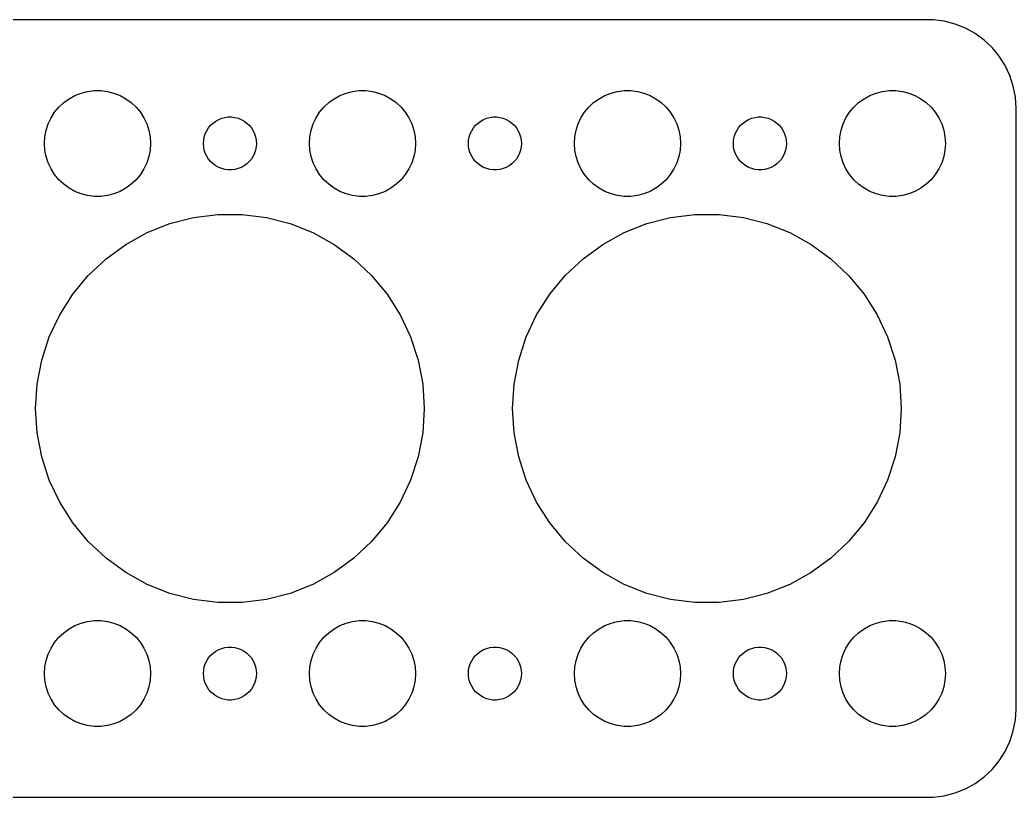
# Model space of a CAD drawing. Header units: metres. Extents: x -44.5 to 44.5, y -22 to 22.
# Drawn here: x -11.9 to 44.5, y -22 to 22 of the extents above; entities that cross this region are included whole.
import ezdxf

# ---------------------------------------------------------------- set-up
doc = ezdxf.new("R2010")
doc.units = ezdxf.units.M

msp = doc.modelspace()

# ---------------------------------------------------------------- linework, layer by layer
for p, q in [((39.8139, 21.9901), (-39.8139, 21.9901)), ((40.4369, 21.9114), (39.8139, 21.9901)), ((41.0451, 21.7553), (40.4369, 21.9114)), ((41.6289, 21.5241), (41.0451, 21.7553)), ((42.1791, 21.2216), (41.6289, 21.5241)), ((42.6871, 20.8526), (42.1791, 21.2216)), ((43.1448, 20.4227), (42.6871, 20.8526)), ((43.5451, 19.9389), (43.1448, 20.4227)), ((43.8815, 19.4088), (43.5451, 19.9389)), ((44.1489, 18.8406), (43.8815, 19.4088)), ((44.3429, 18.2434), (44.1489, 18.8406)), ((44.4606, 17.6267), (44.3429, 18.2434)), ((-9.41226, 17.3115), (-9.10747, 17.533)), ((-9.10747, 17.533), (-8.77733, 17.7145)), ((-8.77733, 17.7145), (-8.42705, 17.8532)), ((-8.42705, 17.8532), (-8.06213, 17.9469)), ((-8.06213, 17.9469), (-7.68837, 17.9941)), ((-7.68837, 17.9941), (-7.31161, 17.9941)), ((-7.31161, 17.9941), (-6.93785, 17.9469)), ((-6.93785, 17.9469), (-6.57294, 17.8532)), ((-6.57294, 17.8532), (-6.22266, 17.7145)), ((-6.22266, 17.7145), (-5.89252, 17.533)), ((-5.89252, 17.533), (-5.58772, 17.3115)), ((5.58772, 17.3115), (5.89252, 17.533)), ((5.89252, 17.533), (6.22266, 17.7145)), ((6.22266, 17.7145), (6.57294, 17.8532)), ((6.57294, 17.8532), (6.93785, 17.9469)), ((6.93785, 17.9469), (7.31161, 17.9941)), ((7.31161, 17.9941), (7.68837, 17.9941)), ((7.68837, 17.9941), (8.06213, 17.9469)), ((8.06213, 17.9469), (8.42705, 17.8532)), ((8.42705, 17.8532), (8.77733, 17.7145)), ((8.77733, 17.7145), (9.10747, 17.533)), ((9.10747, 17.533), (9.41226, 17.3115)), ((20.5877, 17.3115), (20.8925, 17.533)), ((20.8925, 17.533), (21.2227, 17.7145)), ((21.2227, 17.7145), (21.5729, 17.8532)), ((21.5729, 17.8532), (21.9379, 17.9469)), ((21.9379, 17.9469), (22.3116, 17.9941)), ((22.3116, 17.9941), (22.6884, 17.9941)), ((22.6884, 17.9941), (23.0621, 17.9469)), ((23.0621, 17.9469), (23.427, 17.8532)), ((23.427, 17.8532), (23.7773, 17.7145)), ((23.7773, 17.7145), (24.1075, 17.533)), ((24.1075, 17.533), (24.4123, 17.3115)), ((35.5877, 17.3115), (35.8925, 17.533)), ((35.8925, 17.533), (36.2227, 17.7145)), ((36.2227, 17.7145), (36.5729, 17.8532)), ((36.5729, 17.8532), (36.9379, 17.9469)), ((36.9379, 17.9469), (37.3116, 17.9941)), ((37.3116, 17.9941), (37.6884, 17.9941)), ((37.6884, 17.9941), (38.0621, 17.9469)), ((38.0621, 17.9469), (38.427, 17.8532)), ((38.427, 17.8532), (38.7773, 17.7145)), ((38.7773, 17.7145), (39.1075, 17.533)), ((39.1075, 17.533), (39.4123, 17.3115)), ((44.5, 17), (44.4606, 17.6267)), ((-9.92705, 16.7634), (-9.6869, 17.0536)), ((-9.6869, 17.0536), (-9.41226, 17.3115)), ((-5.58772, 17.3115), (-5.31308, 17.0536)), ((-5.31308, 17.0536), (-5.07294, 16.7634)), ((5.07294, 16.7634), (5.31308, 17.0536)), ((5.31308, 17.0536), (5.58772, 17.3115)), ((9.41226, 17.3115), (9.6869, 17.0536)), ((9.6869, 17.0536), (9.92705, 16.7634)), ((20.0729, 16.7634), (20.3131, 17.0536)), ((20.3131, 17.0536), (20.5877, 17.3115)), ((24.4123, 17.3115), (24.6869, 17.0536)), ((24.6869, 17.0536), (24.927, 16.7634)), ((35.0729, 16.7634), (35.3131, 17.0536)), ((35.3131, 17.0536), (35.5877, 17.3115)), ((39.4123, 17.3115), (39.6869, 17.0536)), ((39.6869, 17.0536), (39.927, 16.7634)), ((44.5, -17), (44.5, 17)), ((-10.2893, 16.1044), (-10.1289, 16.4453)), ((-10.1289, 16.4453), (-9.92705, 16.7634)), ((-5.07294, 16.7634), (-4.87108, 16.4453)), ((-4.87108, 16.4453), (-4.71066, 16.1044)), ((-0.80373, 16.2665), (-0.63866, 16.3572)), ((-0.63866, 16.3572), (-0.46352, 16.4266)), ((-0.46352, 16.4266), (-0.28107, 16.4734)), ((-0.28107, 16.4734), (-0.09418, 16.497)), ((-0.09418, 16.497), (0.09418, 16.497)), ((0.09418, 16.497), (0.28107, 16.4734)), ((0.28107, 16.4734), (0.46352, 16.4266)), ((0.46352, 16.4266), (0.63866, 16.3572)), ((0.63866, 16.3572), (0.80373, 16.2665)), ((4.71066, 16.1044), (4.87108, 16.4453)), ((4.87108, 16.4453), (5.07294, 16.7634)), ((9.92705, 16.7634), (10.1289, 16.4453)), ((10.1289, 16.4453), (10.2893, 16.1044)), ((14.1963, 16.2665), (14.3613, 16.3572)), ((14.3613, 16.3572), (14.5365, 16.4266)), ((14.5365, 16.4266), (14.7189, 16.4734)), ((14.7189, 16.4734), (14.9058, 16.497)), ((14.9058, 16.497), (15.0942, 16.497)), ((15.0942, 16.497), (15.2811, 16.4734)), ((15.2811, 16.4734), (15.4635, 16.4266)), ((15.4635, 16.4266), (15.6387, 16.3572)), ((15.6387, 16.3572), (15.8037, 16.2665)), ((19.7107, 16.1044), (19.8711, 16.4453)), ((19.8711, 16.4453), (20.0729, 16.7634)), ((24.927, 16.7634), (25.1289, 16.4453)), ((25.1289, 16.4453), (25.2893, 16.1044)), ((29.1963, 16.2665), (29.3613, 16.3572)), ((29.3613, 16.3572), (29.5365, 16.4266)), ((29.5365, 16.4266), (29.7189, 16.4734)), ((29.7189, 16.4734), (29.9058, 16.497)), ((29.9058, 16.497), (30.0942, 16.497)), ((30.0942, 16.497), (30.2811, 16.4734)), ((30.2811, 16.4734), (30.4635, 16.4266)), ((30.4635, 16.4266), (30.6387, 16.3572)), ((30.6387, 16.3572), (30.8037, 16.2665)), ((34.7107, 16.1044), (34.8711, 16.4453)), ((34.8711, 16.4453), (35.0729, 16.7634)), ((39.927, 16.7634), (40.1289, 16.4453)), ((40.1289, 16.4453), (40.2893, 16.1044)), ((-10.4057, 15.7461), (-10.2893, 16.1044)), ((-4.71066, 16.1044), (-4.59424, 15.7461)), ((-1.31445, 15.7226), (-1.21352, 15.8817)), ((-1.21352, 15.8817), (-1.09344, 16.0268)), ((-1.09344, 16.0268), (-0.95613, 16.1558)), ((-0.95613, 16.1558), (-0.80373, 16.2665)), ((0.80373, 16.2665), (0.95613, 16.1558)), ((0.95613, 16.1558), (1.09344, 16.0268)), ((1.09344, 16.0268), (1.21352, 15.8817)), ((1.21352, 15.8817), (1.31445, 15.7226)), ((4.59424, 15.7461), (4.71066, 16.1044)), ((10.2893, 16.1044), (10.4057, 15.7461)), ((13.6855, 15.7226), (13.7865, 15.8817)), ((13.7865, 15.8817), (13.9065, 16.0268)), ((13.9065, 16.0268), (14.0439, 16.1558)), ((14.0439, 16.1558), (14.1963, 16.2665)), ((15.8037, 16.2665), (15.9561, 16.1558)), ((15.9561, 16.1558), (16.0934, 16.0268)), ((16.0934, 16.0268), (16.2135, 15.8817)), ((16.2135, 15.8817), (16.3145, 15.7226)), ((19.5942, 15.7461), (19.7107, 16.1044)), ((25.2893, 16.1044), (25.4057, 15.7461)), ((28.6855, 15.7226), (28.7865, 15.8817)), ((28.7865, 15.8817), (28.9065, 16.0268)), ((28.9065, 16.0268), (29.0439, 16.1558)), ((29.0439, 16.1558), (29.1963, 16.2665)), ((30.8037, 16.2665), (30.9561, 16.1558)), ((30.9561, 16.1558), (31.0934, 16.0268)), ((31.0934, 16.0268), (31.2135, 15.8817)), ((31.2135, 15.8817), (31.3145, 15.7226)), ((34.5942, 15.7461), (34.7107, 16.1044)), ((40.2893, 16.1044), (40.4057, 15.7461)), ((-10.5, 15), (-10.4763, 15.376)), ((-10.4763, 15.376), (-10.4057, 15.7461)), ((-4.59424, 15.7461), (-4.52365, 15.376)), ((-4.52365, 15.376), (-4.5, 15)), ((-1.48816, 15.188), (-1.45287, 15.373)), ((-1.45287, 15.373), (-1.39465, 15.5522)), ((-1.39465, 15.5522), (-1.31445, 15.7226)), ((1.31445, 15.7226), (1.39465, 15.5522)), ((1.39465, 15.5522), (1.45287, 15.373)), ((1.45287, 15.373), (1.48816, 15.188)), ((4.5, 15), (4.52365, 15.376)), ((4.52365, 15.376), (4.59424, 15.7461)), ((10.4057, 15.7461), (10.4763, 15.376)), ((10.4763, 15.376), (10.5, 15)), ((13.5118, 15.188), (13.5471, 15.373)), ((13.5471, 15.373), (13.6053, 15.5522)), ((13.6053, 15.5522), (13.6855, 15.7226)), ((16.3145, 15.7226), (16.3947, 15.5522)), ((16.3947, 15.5522), (16.4529, 15.373)), ((16.4529, 15.373), (16.4882, 15.188)), ((19.5, 15), (19.5237, 15.376)), ((19.5237, 15.376), (19.5942, 15.7461)), ((25.4057, 15.7461), (25.4763, 15.376)), ((25.4763, 15.376), (25.5, 15)), ((28.5118, 15.188), (28.5471, 15.373)), ((28.5471, 15.373), (28.6053, 15.5522)), ((28.6053, 15.5522), (28.6855, 15.7226)), ((31.3145, 15.7226), (31.3947, 15.5522)), ((31.3947, 15.5522), (31.4529, 15.373)), ((31.4529, 15.373), (31.4882, 15.188)), ((34.5, 15), (34.5237, 15.376)), ((34.5237, 15.376), (34.5942, 15.7461)), ((40.4057, 15.7461), (40.4763, 15.376)), ((40.4763, 15.376), (40.5, 15)), ((-10.4763, 14.624), (-10.5, 15)), ((-4.5, 15), (-4.52365, 14.624)), ((-1.5, 15), (-1.48816, 15.188)), ((-1.48816, 14.812), (-1.5, 15)), ((-1.45287, 14.627), (-1.48816, 14.812)), ((1.48816, 14.812), (1.45287, 14.627)), ((1.48816, 15.188), (1.5, 15)), ((1.5, 15), (1.48816, 14.812)), ((4.52365, 14.624), (4.5, 15)), ((10.5, 15), (10.4763, 14.624)), ((13.5, 15), (13.5118, 15.188)), ((13.5118, 14.812), (13.5, 15)), ((13.5471, 14.627), (13.5118, 14.812)), ((16.4882, 14.812), (16.4529, 14.627)), ((16.4882, 15.188), (16.5, 15)), ((16.5, 15), (16.4882, 14.812)), ((19.5237, 14.624), (19.5, 15)), ((25.5, 15), (25.4763, 14.624)), ((28.5, 15), (28.5118, 15.188)), ((28.5118, 14.812), (28.5, 15)), ((28.5471, 14.627), (28.5118, 14.812)), ((31.4882, 14.812), (31.4529, 14.627)), ((31.4882, 15.188), (31.5, 15)), ((31.5, 15), (31.4882, 14.812)), ((34.5237, 14.624), (34.5, 15)), ((40.5, 15), (40.4763, 14.624)), ((-10.4057, 14.2539), (-10.4763, 14.624)), ((-10.2893, 13.8956), (-10.4057, 14.2539)), ((-4.59424, 14.2539), (-4.71066, 13.8956)), ((-4.52365, 14.624), (-4.59424, 14.2539)), ((-1.39465, 14.4478), (-1.45287, 14.627)), ((-1.31445, 14.2774), (-1.39465, 14.4478)), ((-1.21352, 14.1183), (-1.31445, 14.2774)), ((-1.09344, 13.9732), (-1.21352, 14.1183)), ((1.21352, 14.1183), (1.09344, 13.9732)), ((1.31445, 14.2774), (1.21352, 14.1183)), ((1.39465, 14.4478), (1.31445, 14.2774)), ((1.45287, 14.627), (1.39465, 14.4478)), ((4.59424, 14.2539), (4.52365, 14.624)), ((4.71066, 13.8956), (4.59424, 14.2539)), ((10.4057, 14.2539), (10.2893, 13.8956)), ((10.4763, 14.624), (10.4057, 14.2539)), ((13.6053, 14.4478), (13.5471, 14.627)), ((13.6855, 14.2774), (13.6053, 14.4478)), ((13.7865, 14.1183), (13.6855, 14.2774)), ((13.9065, 13.9732), (13.7865, 14.1183)), ((16.2135, 14.1183), (16.0934, 13.9732)), ((16.3145, 14.2774), (16.2135, 14.1183)), ((16.3947, 14.4478), (16.3145, 14.2774)), ((16.4529, 14.627), (16.3947, 14.4478)), ((19.5942, 14.2539), (19.5237, 14.624)), ((19.7107, 13.8956), (19.5942, 14.2539)), ((25.4057, 14.2539), (25.2893, 13.8956)), ((25.4763, 14.624), (25.4057, 14.2539)), ((28.6053, 14.4478), (28.5471, 14.627)), ((28.6855, 14.2774), (28.6053, 14.4478)), ((28.7865, 14.1183), (28.6855, 14.2774)), ((28.9065, 13.9732), (28.7865, 14.1183)), ((31.2135, 14.1183), (31.0934, 13.9732)), ((31.3145, 14.2774), (31.2135, 14.1183)), ((31.3947, 14.4478), (31.3145, 14.2774)), ((31.4529, 14.627), (31.3947, 14.4478)), ((34.5942, 14.2539), (34.5237, 14.624)), ((34.7107, 13.8956), (34.5942, 14.2539)), ((40.4057, 14.2539), (40.2893, 13.8956)), ((40.4763, 14.624), (40.4057, 14.2539)), ((-10.1289, 13.5547), (-10.2893, 13.8956)), ((-9.92705, 13.2366), (-10.1289, 13.5547)), ((-4.87108, 13.5547), (-5.07294, 13.2366)), ((-4.71066, 13.8956), (-4.87108, 13.5547)), ((-0.95613, 13.8442), (-1.09344, 13.9732)), ((-0.80373, 13.7335), (-0.95613, 13.8442)), ((-0.63866, 13.6427), (-0.80373, 13.7335)), ((-0.46352, 13.5734), (-0.63866, 13.6427)), ((-0.28107, 13.5266), (-0.46352, 13.5734)), ((0.46352, 13.5734), (0.28107, 13.5266)), ((0.63866, 13.6427), (0.46352, 13.5734)), ((0.80373, 13.7335), (0.63866, 13.6427)), ((0.95613, 13.8442), (0.80373, 13.7335)), ((1.09344, 13.9732), (0.95613, 13.8442)), ((4.87108, 13.5547), (4.71066, 13.8956)), ((5.07294, 13.2366), (4.87108, 13.5547)), ((10.1289, 13.5547), (9.92705, 13.2366)), ((10.2893, 13.8956), (10.1289, 13.5547)), ((14.0439, 13.8442), (13.9065, 13.9732)), ((14.1963, 13.7335), (14.0439, 13.8442)), ((14.3613, 13.6427), (14.1963, 13.7335)), ((14.5365, 13.5734), (14.3613, 13.6427)), ((14.7189, 13.5266), (14.5365, 13.5734)), ((15.4635, 13.5734), (15.2811, 13.5266)), ((15.6387, 13.6427), (15.4635, 13.5734)), ((15.8037, 13.7335), (15.6387, 13.6427)), ((15.9561, 13.8442), (15.8037, 13.7335)), ((16.0934, 13.9732), (15.9561, 13.8442)), ((19.8711, 13.5547), (19.7107, 13.8956)), ((20.0729, 13.2366), (19.8711, 13.5547)), ((25.1289, 13.5547), (24.927, 13.2366)), ((25.2893, 13.8956), (25.1289, 13.5547)), ((29.0439, 13.8442), (28.9065, 13.9732)), ((29.1963, 13.7335), (29.0439, 13.8442)), ((29.3613, 13.6427), (29.1963, 13.7335)), ((29.5365, 13.5734), (29.3613, 13.6427)), ((29.7189, 13.5266), (29.5365, 13.5734)), ((30.4635, 13.5734), (30.2811, 13.5266)), ((30.6387, 13.6427), (30.4635, 13.5734)), ((30.8037, 13.7335), (30.6387, 13.6427)), ((30.9561, 13.8442), (30.8037, 13.7335)), ((31.0934, 13.9732), (30.9561, 13.8442)), ((34.8711, 13.5547), (34.7107, 13.8956)), ((35.0729, 13.2366), (34.8711, 13.5547)), ((40.1289, 13.5547), (39.927, 13.2366)), ((40.2893, 13.8956), (40.1289, 13.5547)), ((-9.6869, 12.9464), (-9.92705, 13.2366)), ((-5.07294, 13.2366), (-5.31308, 12.9464)), ((-0.09418, 13.5029), (-0.28107, 13.5266)), ((0.09418, 13.5029), (-0.09418, 13.5029)), ((0.28107, 13.5266), (0.09418, 13.5029)), ((5.31308, 12.9464), (5.07294, 13.2366)), ((9.92705, 13.2366), (9.6869, 12.9464)), ((14.9058, 13.5029), (14.7189, 13.5266)), ((15.0942, 13.5029), (14.9058, 13.5029)), ((15.2811, 13.5266), (15.0942, 13.5029)), ((20.3131, 12.9464), (20.0729, 13.2366)), ((24.927, 13.2366), (24.6869, 12.9464)), ((29.9058, 13.5029), (29.7189, 13.5266)), ((30.0942, 13.5029), (29.9058, 13.5029)), ((30.2811, 13.5266), (30.0942, 13.5029)), ((35.3131, 12.9464), (35.0729, 13.2366)), ((39.927, 13.2366), (39.6869, 12.9464)), ((-9.41226, 12.6884), (-9.6869, 12.9464)), ((-9.10747, 12.467), (-9.41226, 12.6884)), ((-8.77733, 12.2855), (-9.10747, 12.467)), ((-5.89252, 12.467), (-6.22266, 12.2855)), ((-5.58772, 12.6884), (-5.89252, 12.467)), ((-5.31308, 12.9464), (-5.58772, 12.6884)), ((5.58772, 12.6884), (5.31308, 12.9464)), ((5.89252, 12.467), (5.58772, 12.6884)), ((6.22266, 12.2855), (5.89252, 12.467)), ((9.10747, 12.467), (8.77733, 12.2855)), ((9.41226, 12.6884), (9.10747, 12.467)), ((9.6869, 12.9464), (9.41226, 12.6884)), ((20.5877, 12.6884), (20.3131, 12.9464)), ((20.8925, 12.467), (20.5877, 12.6884)), ((21.2227, 12.2855), (20.8925, 12.467)), ((24.1075, 12.467), (23.7773, 12.2855)), ((24.4123, 12.6884), (24.1075, 12.467)), ((24.6869, 12.9464), (24.4123, 12.6884)), ((35.5877, 12.6884), (35.3131, 12.9464)), ((35.8925, 12.467), (35.5877, 12.6884)), ((36.2227, 12.2855), (35.8925, 12.467)), ((39.1075, 12.467), (38.7773, 12.2855)), ((39.4123, 12.6884), (39.1075, 12.467)), ((39.6869, 12.9464), (39.4123, 12.6884)), ((-8.42705, 12.1468), (-8.77733, 12.2855)), ((-8.06213, 12.0531), (-8.42705, 12.1468)), ((-7.68837, 12.0059), (-8.06213, 12.0531)), ((-7.31161, 12.0059), (-7.68837, 12.0059)), ((-6.93785, 12.0531), (-7.31161, 12.0059)), ((-6.57294, 12.1468), (-6.93785, 12.0531)), ((-6.22266, 12.2855), (-6.57294, 12.1468)), ((6.57294, 12.1468), (6.22266, 12.2855)), ((6.93785, 12.0531), (6.57294, 12.1468)), ((7.31161, 12.0059), (6.93785, 12.0531)), ((7.68837, 12.0059), (7.31161, 12.0059)), ((8.06213, 12.0531), (7.68837, 12.0059)), ((8.42705, 12.1468), (8.06213, 12.0531)), ((8.77733, 12.2855), (8.42705, 12.1468)), ((21.5729, 12.1468), (21.2227, 12.2855)), ((21.9379, 12.0531), (21.5729, 12.1468)), ((22.3116, 12.0059), (21.9379, 12.0531)), ((22.6884, 12.0059), (22.3116, 12.0059)), ((23.0621, 12.0531), (22.6884, 12.0059)), ((23.427, 12.1468), (23.0621, 12.0531)), ((23.7773, 12.2855), (23.427, 12.1468)), ((36.5729, 12.1468), (36.2227, 12.2855)), ((36.9379, 12.0531), (36.5729, 12.1468)), ((37.3116, 12.0059), (36.9379, 12.0531)), ((37.6884, 12.0059), (37.3116, 12.0059)), ((38.0621, 12.0531), (37.6884, 12.0059)), ((38.427, 12.1468), (38.0621, 12.0531)), ((38.7773, 12.2855), (38.427, 12.1468)), ((-3.39919, 10.4616), (-2.06119, 10.8051)), ((-2.06119, 10.8051), (-0.69069, 10.9783)), ((-0.69069, 10.9783), (0.69069, 10.9783)), ((0.69069, 10.9783), (2.06119, 10.8051)), ((2.06119, 10.8051), (3.39919, 10.4616)), ((23.6008, 10.4616), (24.9388, 10.8051)), ((24.9388, 10.8051), (26.3093, 10.9783)), ((26.3093, 10.9783), (27.6907, 10.9783)), ((27.6907, 10.9783), (29.0612, 10.8051)), ((29.0612, 10.8051), (30.3992, 10.4616)), ((-4.68356, 9.95309), (-3.39919, 10.4616)), ((3.39919, 10.4616), (4.68356, 9.95309)), ((22.3164, 9.95309), (23.6008, 10.4616)), ((30.3992, 10.4616), (31.6836, 9.95309)), ((-5.89409, 9.2876), (-4.68356, 9.95309)), ((4.68356, 9.95309), (5.89409, 9.2876)), ((21.1059, 9.2876), (22.3164, 9.95309)), ((31.6836, 9.95309), (32.8941, 9.2876)), ((-7.01166, 8.47563), (-5.89409, 9.2876)), ((5.89409, 9.2876), (7.01166, 8.47563)), ((19.9883, 8.47563), (21.1059, 9.2876)), ((32.8941, 9.2876), (34.0117, 8.47563)), ((-8.01865, 7.53001), (-7.01166, 8.47563)), ((7.01166, 8.47563), (8.01865, 7.53001)), ((18.9813, 7.53001), (19.9883, 8.47563)), ((34.0117, 8.47563), (35.0186, 7.53001)), ((-8.89919, 6.46564), (-8.01865, 7.53001)), ((8.01865, 7.53001), (8.89919, 6.46564)), ((18.1008, 6.46564), (18.9813, 7.53001)), ((35.0186, 7.53001), (35.8992, 6.46564)), ((-9.63936, 5.29929), (-8.89919, 6.46564)), ((8.89919, 6.46564), (9.63936, 5.29929)), ((17.3606, 5.29929), (18.1008, 6.46564)), ((35.8992, 6.46564), (36.6394, 5.29929)), ((-10.2275, 4.04936), (-9.63936, 5.29929)), ((9.63936, 5.29929), (10.2275, 4.04936)), ((16.7724, 4.04936), (17.3606, 5.29929)), ((36.6394, 5.29929), (37.2275, 4.04936)), ((-10.6544, 2.73558), (-10.2275, 4.04936)), ((10.2275, 4.04936), (10.6544, 2.73558)), ((16.3456, 2.73558), (16.7724, 4.04936)), ((37.2275, 4.04936), (37.6544, 2.73558)), ((-10.9133, 1.37866), (-10.6544, 2.73558)), ((10.6544, 2.73558), (10.9133, 1.37866)), ((16.0867, 1.37866), (16.3456, 2.73558)), ((37.6544, 2.73558), (37.9133, 1.37866)), ((-11, 0), (-10.9133, 1.37866)), ((10.9133, 1.37866), (11, 0)), ((16, 0), (16.0867, 1.37866)), ((37.9133, 1.37866), (38, 0)), ((-10.9133, -1.37866), (-11, 0)), ((11, 0), (10.9133, -1.37866)), ((16.0867, -1.37866), (16, 0)), ((38, 0), (37.9133, -1.37866)), ((-10.6544, -2.73558), (-10.9133, -1.37866)), ((10.9133, -1.37866), (10.6544, -2.73558)), ((16.3456, -2.73558), (16.0867, -1.37866)), ((37.9133, -1.37866), (37.6544, -2.73558)), ((-10.2275, -4.04936), (-10.6544, -2.73558)), ((10.6544, -2.73558), (10.2275, -4.04936)), ((16.7724, -4.04936), (16.3456, -2.73558)), ((37.6544, -2.73558), (37.2275, -4.04936)), ((-9.63936, -5.29929), (-10.2275, -4.04936)), ((10.2275, -4.04936), (9.63936, -5.29929)), ((17.3606, -5.29929), (16.7724, -4.04936)), ((37.2275, -4.04936), (36.6394, -5.29929)), ((-8.89919, -6.46564), (-9.63936, -5.29929)), ((9.63936, -5.29929), (8.89919, -6.46564)), ((18.1008, -6.46564), (17.3606, -5.29929)), ((36.6394, -5.29929), (35.8992, -6.46564)), ((-8.01865, -7.53001), (-8.89919, -6.46564)), ((8.89919, -6.46564), (8.01865, -7.53001)), ((18.9813, -7.53001), (18.1008, -6.46564)), ((35.8992, -6.46564), (35.0186, -7.53001)), ((-7.01166, -8.47563), (-8.01865, -7.53001)), ((8.01865, -7.53001), (7.01166, -8.47563)), ((19.9883, -8.47563), (18.9813, -7.53001)), ((35.0186, -7.53001), (34.0117, -8.47563)), ((-5.89409, -9.2876), (-7.01166, -8.47563)), ((7.01166, -8.47563), (5.89409, -9.2876)), ((21.1059, -9.2876), (19.9883, -8.47563)), ((34.0117, -8.47563), (32.8941, -9.2876)), ((-4.68356, -9.95309), (-5.89409, -9.2876)), ((5.89409, -9.2876), (4.68356, -9.95309)), ((22.3164, -9.95309), (21.1059, -9.2876)), ((32.8941, -9.2876), (31.6836, -9.95309)), ((-3.39919, -10.4616), (-4.68356, -9.95309)), ((4.68356, -9.95309), (3.39919, -10.4616)), ((23.6008, -10.4616), (22.3164, -9.95309)), ((31.6836, -9.95309), (30.3992, -10.4616)), ((-2.06119, -10.8051), (-3.39919, -10.4616)), ((3.39919, -10.4616), (2.06119, -10.8051)), ((24.9388, -10.8051), (23.6008, -10.4616)), ((30.3992, -10.4616), (29.0612, -10.8051)), ((-0.69069, -10.9783), (-2.06119, -10.8051)), ((0.69069, -10.9783), (-0.69069, -10.9783)), ((2.06119, -10.8051), (0.69069, -10.9783)), ((26.3093, -10.9783), (24.9388, -10.8051)), ((27.6907, -10.9783), (26.3093, -10.9783)), ((29.0612, -10.8051), (27.6907, -10.9783)), ((-9.10747, -12.467), (-8.77733, -12.2855)), ((-8.77733, -12.2855), (-8.42705, -12.1468)), ((-8.42705, -12.1468), (-8.06213, -12.0531)), ((-8.06213, -12.0531), (-7.68837, -12.0059)), ((-7.68837, -12.0059), (-7.31161, -12.0059)), ((-7.31161, -12.0059), (-6.93785, -12.0531)), ((-6.93785, -12.0531), (-6.57294, -12.1468)), ((-6.57294, -12.1468), (-6.22266, -12.2855)), ((-6.22266, -12.2855), (-5.89252, -12.467)), ((5.89252, -12.467), (6.22266, -12.2855)), ((6.22266, -12.2855), (6.57294, -12.1468)), ((6.57294, -12.1468), (6.93785, -12.0531)), ((6.93785, -12.0531), (7.31161, -12.0059)), ((7.31161, -12.0059), (7.68837, -12.0059)), ((7.68837, -12.0059), (8.06213, -12.0531)), ((8.06213, -12.0531), (8.42705, -12.1468)), ((8.42705, -12.1468), (8.77733, -12.2855)), ((8.77733, -12.2855), (9.10747, -12.467)), ((20.8925, -12.467), (21.2227, -12.2855)), ((21.2227, -12.2855), (21.5729, -12.1468)), ((21.5729, -12.1468), (21.9379, -12.0531)), ((21.9379, -12.0531), (22.3116, -12.0059)), ((22.3116, -12.0059), (22.6884, -12.0059)), ((22.6884, -12.0059), (23.0621, -12.0531)), ((23.0621, -12.0531), (23.427, -12.1468)), ((23.427, -12.1468), (23.7773, -12.2855)), ((23.7773, -12.2855), (24.1075, -12.467)), ((35.8925, -12.467), (36.2227, -12.2855)), ((36.2227, -12.2855), (36.5729, -12.1468)), ((36.5729, -12.1468), (36.9379, -12.0531)), ((36.9379, -12.0531), (37.3116, -12.0059)), ((37.3116, -12.0059), (37.6884, -12.0059)), ((37.6884, -12.0059), (38.0621, -12.0531)), ((38.0621, -12.0531), (38.427, -12.1468)), ((38.427, -12.1468), (38.7773, -12.2855)), ((38.7773, -12.2855), (39.1075, -12.467)), ((-9.92705, -13.2366), (-9.6869, -12.9464)), ((-9.6869, -12.9464), (-9.41226, -12.6884)), ((-9.41226, -12.6884), (-9.10747, -12.467)), ((-5.89252, -12.467), (-5.58772, -12.6884)), ((-5.58772, -12.6884), (-5.31308, -12.9464)), ((-5.31308, -12.9464), (-5.07294, -13.2366)), ((5.07294, -13.2366), (5.31308, -12.9464)), ((5.31308, -12.9464), (5.58772, -12.6884)), ((5.58772, -12.6884), (5.89252, -12.467)), ((9.10747, -12.467), (9.41226, -12.6884)), ((9.41226, -12.6884), (9.6869, -12.9464)), ((9.6869, -12.9464), (9.92705, -13.2366)), ((20.0729, -13.2366), (20.3131, -12.9464)), ((20.3131, -12.9464), (20.5877, -12.6884)), ((20.5877, -12.6884), (20.8925, -12.467)), ((24.1075, -12.467), (24.4123, -12.6884)), ((24.4123, -12.6884), (24.6869, -12.9464)), ((24.6869, -12.9464), (24.927, -13.2366)), ((35.0729, -13.2366), (35.3131, -12.9464)), ((35.3131, -12.9464), (35.5877, -12.6884)), ((35.5877, -12.6884), (35.8925, -12.467)), ((39.1075, -12.467), (39.4123, -12.6884)), ((39.4123, -12.6884), (39.6869, -12.9464)), ((39.6869, -12.9464), (39.927, -13.2366)), ((-10.1289, -13.5547), (-9.92705, -13.2366)), ((-5.07294, -13.2366), (-4.87108, -13.5547)), ((-0.46352, -13.5734), (-0.28107, -13.5266)), ((-0.28107, -13.5266), (-0.09418, -13.5029)), ((-0.09418, -13.5029), (0.09418, -13.5029)), ((0.09418, -13.5029), (0.28107, -13.5266)), ((0.28107, -13.5266), (0.46352, -13.5734)), ((4.87108, -13.5547), (5.07294, -13.2366)), ((9.92705, -13.2366), (10.1289, -13.5547)), ((14.5365, -13.5734), (14.7189, -13.5266)), ((14.7189, -13.5266), (14.9058, -13.5029)), ((14.9058, -13.5029), (15.0942, -13.5029)), ((15.0942, -13.5029), (15.2811, -13.5266)), ((15.2811, -13.5266), (15.4635, -13.5734)), ((19.8711, -13.5547), (20.0729, -13.2366)), ((24.927, -13.2366), (25.1289, -13.5547)), ((29.5365, -13.5734), (29.7189, -13.5266)), ((29.7189, -13.5266), (29.9058, -13.5029)), ((29.9058, -13.5029), (30.0942, -13.5029)), ((30.0942, -13.5029), (30.2811, -13.5266)), ((30.2811, -13.5266), (30.4635, -13.5734)), ((34.8711, -13.5547), (35.0729, -13.2366)), ((39.927, -13.2366), (40.1289, -13.5547)), ((-10.4057, -14.2539), (-10.2893, -13.8956)), ((-10.2893, -13.8956), (-10.1289, -13.5547)), ((-4.87108, -13.5547), (-4.71066, -13.8956)), ((-4.71066, -13.8956), (-4.59424, -14.2539)), ((-1.21352, -14.1183), (-1.09344, -13.9732)), ((-1.09344, -13.9732), (-0.95613, -13.8442)), ((-0.95613, -13.8442), (-0.80373, -13.7335)), ((-0.80373, -13.7335), (-0.63866, -13.6427)), ((-0.63866, -13.6427), (-0.46352, -13.5734)), ((0.46352, -13.5734), (0.63866, -13.6427)), ((0.63866, -13.6427), (0.80373, -13.7335)), ((0.80373, -13.7335), (0.95613, -13.8442)), ((0.95613, -13.8442), (1.09344, -13.9732)), ((1.09344, -13.9732), (1.21352, -14.1183)), ((4.59424, -14.2539), (4.71066, -13.8956)), ((4.71066, -13.8956), (4.87108, -13.5547)), ((10.1289, -13.5547), (10.2893, -13.8956)), ((10.2893, -13.8956), (10.4057, -14.2539)), ((13.7865, -14.1183), (13.9065, -13.9732)), ((13.9065, -13.9732), (14.0439, -13.8442)), ((14.0439, -13.8442), (14.1963, -13.7335)), ((14.1963, -13.7335), (14.3613, -13.6427)), ((14.3613, -13.6427), (14.5365, -13.5734)), ((15.4635, -13.5734), (15.6387, -13.6427)), ((15.6387, -13.6427), (15.8037, -13.7335)), ((15.8037, -13.7335), (15.9561, -13.8442)), ((15.9561, -13.8442), (16.0934, -13.9732)), ((16.0934, -13.9732), (16.2135, -14.1183)), ((19.5942, -14.2539), (19.7107, -13.8956)), ((19.7107, -13.8956), (19.8711, -13.5547)), ((25.1289, -13.5547), (25.2893, -13.8956)), ((25.2893, -13.8956), (25.4057, -14.2539)), ((28.7865, -14.1183), (28.9065, -13.9732)), ((28.9065, -13.9732), (29.0439, -13.8442)), ((29.0439, -13.8442), (29.1963, -13.7335)), ((29.1963, -13.7335), (29.3613, -13.6427)), ((29.3613, -13.6427), (29.5365, -13.5734)), ((30.4635, -13.5734), (30.6387, -13.6427)), ((30.6387, -13.6427), (30.8037, -13.7335)), ((30.8037, -13.7335), (30.9561, -13.8442)), ((30.9561, -13.8442), (31.0934, -13.9732)), ((31.0934, -13.9732), (31.2135, -14.1183)), ((34.5942, -14.2539), (34.7107, -13.8956)), ((34.7107, -13.8956), (34.8711, -13.5547)), ((40.1289, -13.5547), (40.2893, -13.8956)), ((40.2893, -13.8956), (40.4057, -14.2539)), ((-10.5, -15), (-10.4763, -14.624)), ((-10.4763, -14.624), (-10.4057, -14.2539)), ((-4.59424, -14.2539), (-4.52365, -14.624)), ((-4.52365, -14.624), (-4.5, -15)), ((-1.48816, -14.812), (-1.45287, -14.627)), ((-1.45287, -14.627), (-1.39465, -14.4478)), ((-1.39465, -14.4478), (-1.31445, -14.2774)), ((-1.31445, -14.2774), (-1.21352, -14.1183)), ((1.21352, -14.1183), (1.31445, -14.2774)), ((1.31445, -14.2774), (1.39465, -14.4478)), ((1.39465, -14.4478), (1.45287, -14.627)), ((1.45287, -14.627), (1.48816, -14.812)), ((4.5, -15), (4.52365, -14.624)), ((4.52365, -14.624), (4.59424, -14.2539)), ((10.4057, -14.2539), (10.4763, -14.624)), ((10.4763, -14.624), (10.5, -15)), ((13.5118, -14.812), (13.5471, -14.627)), ((13.5471, -14.627), (13.6053, -14.4478)), ((13.6053, -14.4478), (13.6855, -14.2774)), ((13.6855, -14.2774), (13.7865, -14.1183)), ((16.2135, -14.1183), (16.3145, -14.2774)), ((16.3145, -14.2774), (16.3947, -14.4478)), ((16.3947, -14.4478), (16.4529, -14.627)), ((16.4529, -14.627), (16.4882, -14.812)), ((19.5, -15), (19.5237, -14.624)), ((19.5237, -14.624), (19.5942, -14.2539)), ((25.4057, -14.2539), (25.4763, -14.624)), ((25.4763, -14.624), (25.5, -15)), ((28.5118, -14.812), (28.5471, -14.627)), ((28.5471, -14.627), (28.6053, -14.4478)), ((28.6053, -14.4478), (28.6855, -14.2774)), ((28.6855, -14.2774), (28.7865, -14.1183)), ((31.2135, -14.1183), (31.3145, -14.2774)), ((31.3145, -14.2774), (31.3947, -14.4478)), ((31.3947, -14.4478), (31.4529, -14.627)), ((31.4529, -14.627), (31.4882, -14.812)), ((34.5, -15), (34.5237, -14.624)), ((34.5237, -14.624), (34.5942, -14.2539)), ((40.4057, -14.2539), (40.4763, -14.624)), ((40.4763, -14.624), (40.5, -15)), ((-10.4763, -15.376), (-10.5, -15)), ((-4.5, -15), (-4.52365, -15.376)), ((-1.5, -15), (-1.48816, -14.812)), ((-1.48816, -15.188), (-1.5, -15)), ((-1.45287, -15.373), (-1.48816, -15.188)), ((1.48816, -15.188), (1.45287, -15.373)), ((1.48816, -14.812), (1.5, -15)), ((1.5, -15), (1.48816, -15.188)), ((4.52365, -15.376), (4.5, -15)), ((10.5, -15), (10.4763, -15.376)), ((13.5, -15), (13.5118, -14.812)), ((13.5118, -15.188), (13.5, -15)), ((13.5471, -15.373), (13.5118, -15.188)), ((16.4882, -15.188), (16.4529, -15.373)), ((16.4882, -14.812), (16.5, -15)), ((16.5, -15), (16.4882, -15.188)), ((19.5237, -15.376), (19.5, -15)), ((25.5, -15), (25.4763, -15.376)), ((28.5, -15), (28.5118, -14.812)), ((28.5118, -15.188), (28.5, -15)), ((28.5471, -15.373), (28.5118, -15.188)), ((31.4882, -15.188), (31.4529, -15.373)), ((31.4882, -14.812), (31.5, -15)), ((31.5, -15), (31.4882, -15.188)), ((34.5237, -15.376), (34.5, -15)), ((40.5, -15), (40.4763, -15.376)), ((-10.4057, -15.7461), (-10.4763, -15.376)), ((-10.2893, -16.1044), (-10.4057, -15.7461)), ((-4.59424, -15.7461), (-4.71066, -16.1044)), ((-4.52365, -15.376), (-4.59424, -15.7461)), ((-1.39465, -15.5522), (-1.45287, -15.373)), ((-1.31445, -15.7226), (-1.39465, -15.5522)), ((-1.21352, -15.8817), (-1.31445, -15.7226)), ((1.31445, -15.7226), (1.21352, -15.8817)), ((1.39465, -15.5522), (1.31445, -15.7226)), ((1.45287, -15.373), (1.39465, -15.5522)), ((4.59424, -15.7461), (4.52365, -15.376)), ((4.71066, -16.1044), (4.59424, -15.7461)), ((10.4057, -15.7461), (10.2893, -16.1044)), ((10.4763, -15.376), (10.4057, -15.7461)), ((13.6053, -15.5522), (13.5471, -15.373)), ((13.6855, -15.7226), (13.6053, -15.5522)), ((13.7865, -15.8817), (13.6855, -15.7226)), ((16.3145, -15.7226), (16.2135, -15.8817)), ((16.3947, -15.5522), (16.3145, -15.7226)), ((16.4529, -15.373), (16.3947, -15.5522)), ((19.5942, -15.7461), (19.5237, -15.376)), ((19.7107, -16.1044), (19.5942, -15.7461)), ((25.4057, -15.7461), (25.2893, -16.1044)), ((25.4763, -15.376), (25.4057, -15.7461)), ((28.6053, -15.5522), (28.5471, -15.373)), ((28.6855, -15.7226), (28.6053, -15.5522)), ((28.7865, -15.8817), (28.6855, -15.7226)), ((31.3145, -15.7226), (31.2135, -15.8817)), ((31.3947, -15.5522), (31.3145, -15.7226)), ((31.4529, -15.373), (31.3947, -15.5522)), ((34.5942, -15.7461), (34.5237, -15.376)), ((34.7107, -16.1044), (34.5942, -15.7461)), ((40.4057, -15.7461), (40.2893, -16.1044)), ((40.4763, -15.376), (40.4057, -15.7461)), ((-10.1289, -16.4453), (-10.2893, -16.1044)), ((-4.71066, -16.1044), (-4.87108, -16.4453)), ((-1.09344, -16.0268), (-1.21352, -15.8817)), ((-0.95613, -16.1558), (-1.09344, -16.0268)), ((-0.80373, -16.2665), (-0.95613, -16.1558)), ((-0.63866, -16.3572), (-0.80373, -16.2665)), ((0.80373, -16.2665), (0.63866, -16.3572)), ((0.95613, -16.1558), (0.80373, -16.2665)), ((1.09344, -16.0268), (0.95613, -16.1558)), ((1.21352, -15.8817), (1.09344, -16.0268)), ((4.87108, -16.4453), (4.71066, -16.1044)), ((10.2893, -16.1044), (10.1289, -16.4453)), ((13.9065, -16.0268), (13.7865, -15.8817)), ((14.0439, -16.1558), (13.9065, -16.0268)), ((14.1963, -16.2665), (14.0439, -16.1558)), ((14.3613, -16.3572), (14.1963, -16.2665)), ((15.8037, -16.2665), (15.6387, -16.3572)), ((15.9561, -16.1558), (15.8037, -16.2665)), ((16.0934, -16.0268), (15.9561, -16.1558)), ((16.2135, -15.8817), (16.0934, -16.0268)), ((19.8711, -16.4453), (19.7107, -16.1044)), ((25.2893, -16.1044), (25.1289, -16.4453)), ((28.9065, -16.0268), (28.7865, -15.8817)), ((29.0439, -16.1558), (28.9065, -16.0268)), ((29.1963, -16.2665), (29.0439, -16.1558)), ((29.3613, -16.3572), (29.1963, -16.2665)), ((30.8037, -16.2665), (30.6387, -16.3572)), ((30.9561, -16.1558), (30.8037, -16.2665)), ((31.0934, -16.0268), (30.9561, -16.1558)), ((31.2135, -15.8817), (31.0934, -16.0268)), ((34.8711, -16.4453), (34.7107, -16.1044)), ((40.2893, -16.1044), (40.1289, -16.4453)), ((-9.92705, -16.7634), (-10.1289, -16.4453)), ((-9.6869, -17.0536), (-9.92705, -16.7634)), ((-5.07294, -16.7634), (-5.31308, -17.0536)), ((-4.87108, -16.4453), (-5.07294, -16.7634)), ((-0.46352, -16.4266), (-0.63866, -16.3572)), ((-0.28107, -16.4734), (-0.46352, -16.4266)), ((-0.09418, -16.497), (-0.28107, -16.4734)), ((0.09418, -16.497), (-0.09418, -16.497)), ((0.28107, -16.4734), (0.09418, -16.497)), ((0.46352, -16.4266), (0.28107, -16.4734)), ((0.63866, -16.3572), (0.46352, -16.4266)), ((5.07294, -16.7634), (4.87108, -16.4453)), ((5.31308, -17.0536), (5.07294, -16.7634)), ((9.92705, -16.7634), (9.6869, -17.0536)), ((10.1289, -16.4453), (9.92705, -16.7634)), ((14.5365, -16.4266), (14.3613, -16.3572)), ((14.7189, -16.4734), (14.5365, -16.4266)), ((14.9058, -16.497), (14.7189, -16.4734)), ((15.0942, -16.497), (14.9058, -16.497)), ((15.2811, -16.4734), (15.0942, -16.497)), ((15.4635, -16.4266), (15.2811, -16.4734)), ((15.6387, -16.3572), (15.4635, -16.4266)), ((20.0729, -16.7634), (19.8711, -16.4453)), ((20.3131, -17.0536), (20.0729, -16.7634)), ((24.927, -16.7634), (24.6869, -17.0536)), ((25.1289, -16.4453), (24.927, -16.7634)), ((29.5365, -16.4266), (29.3613, -16.3572)), ((29.7189, -16.4734), (29.5365, -16.4266)), ((29.9058, -16.497), (29.7189, -16.4734)), ((30.0942, -16.497), (29.9058, -16.497)), ((30.2811, -16.4734), (30.0942, -16.497)), ((30.4635, -16.4266), (30.2811, -16.4734)), ((30.6387, -16.3572), (30.4635, -16.4266)), ((35.0729, -16.7634), (34.8711, -16.4453)), ((35.3131, -17.0536), (35.0729, -16.7634)), ((39.927, -16.7634), (39.6869, -17.0536)), ((40.1289, -16.4453), (39.927, -16.7634)), ((-9.41226, -17.3115), (-9.6869, -17.0536)), ((-9.10747, -17.533), (-9.41226, -17.3115)), ((-5.58772, -17.3115), (-5.89252, -17.533)), ((-5.31308, -17.0536), (-5.58772, -17.3115)), ((5.58772, -17.3115), (5.31308, -17.0536)), ((5.89252, -17.533), (5.58772, -17.3115)), ((9.41226, -17.3115), (9.10747, -17.533)), ((9.6869, -17.0536), (9.41226, -17.3115)), ((20.5877, -17.3115), (20.3131, -17.0536)), ((20.8925, -17.533), (20.5877, -17.3115)), ((24.4123, -17.3115), (24.1075, -17.533)), ((24.6869, -17.0536), (24.4123, -17.3115)), ((35.5877, -17.3115), (35.3131, -17.0536)), ((35.8925, -17.533), (35.5877, -17.3115)), ((39.4123, -17.3115), (39.1075, -17.533)), ((39.6869, -17.0536), (39.4123, -17.3115)), ((44.4606, -17.6267), (44.5, -17)), ((-8.77733, -17.7145), (-9.10747, -17.533)), ((-8.42705, -17.8532), (-8.77733, -17.7145)), ((-8.06213, -17.9469), (-8.42705, -17.8532)), ((-7.68837, -17.9941), (-8.06213, -17.9469)), ((-7.31161, -17.9941), (-7.68837, -17.9941)), ((-6.93785, -17.9469), (-7.31161, -17.9941)), ((-6.57294, -17.8532), (-6.93785, -17.9469)), ((-6.22266, -17.7145), (-6.57294, -17.8532)), ((-5.89252, -17.533), (-6.22266, -17.7145)), ((6.22266, -17.7145), (5.89252, -17.533)), ((6.57294, -17.8532), (6.22266, -17.7145)), ((6.93785, -17.9469), (6.57294, -17.8532)), ((7.31161, -17.9941), (6.93785, -17.9469)), ((7.68837, -17.9941), (7.31161, -17.9941)), ((8.06213, -17.9469), (7.68837, -17.9941)), ((8.42705, -17.8532), (8.06213, -17.9469)), ((8.77733, -17.7145), (8.42705, -17.8532)), ((9.10747, -17.533), (8.77733, -17.7145)), ((21.2227, -17.7145), (20.8925, -17.533)), ((21.5729, -17.8532), (21.2227, -17.7145)), ((21.9379, -17.9469), (21.5729, -17.8532)), ((22.3116, -17.9941), (21.9379, -17.9469)), ((22.6884, -17.9941), (22.3116, -17.9941)), ((23.0621, -17.9469), (22.6884, -17.9941)), ((23.427, -17.8532), (23.0621, -17.9469)), ((23.7773, -17.7145), (23.427, -17.8532)), ((24.1075, -17.533), (23.7773, -17.7145)), ((36.2227, -17.7145), (35.8925, -17.533)), ((36.5729, -17.8532), (36.2227, -17.7145)), ((36.9379, -17.9469), (36.5729, -17.8532)), ((37.3116, -17.9941), (36.9379, -17.9469)), ((37.6884, -17.9941), (37.3116, -17.9941)), ((38.0621, -17.9469), (37.6884, -17.9941)), ((38.427, -17.8532), (38.0621, -17.9469)), ((38.7773, -17.7145), (38.427, -17.8532)), ((39.1075, -17.533), (38.7773, -17.7145)), ((44.3429, -18.2434), (44.4606, -17.6267)), ((44.1489, -18.8406), (44.3429, -18.2434)), ((43.8815, -19.4088), (44.1489, -18.8406)), ((43.5451, -19.9389), (43.8815, -19.4088)), ((43.1448, -20.4227), (43.5451, -19.9389)), ((42.1791, -21.2216), (42.6871, -20.8526)), ((42.6871, -20.8526), (43.1448, -20.4227)), ((41.6289, -21.5241), (42.1791, -21.2216)), ((-39.8139, -21.9901), (39.8139, -21.9901)), ((39.8139, -21.9901), (40.4369, -21.9114)), ((40.4369, -21.9114), (41.0451, -21.7553)), ((41.0451, -21.7553), (41.6289, -21.5241))]:
    msp.add_line(p, q)

doc.saveas('drawing.dxf')
